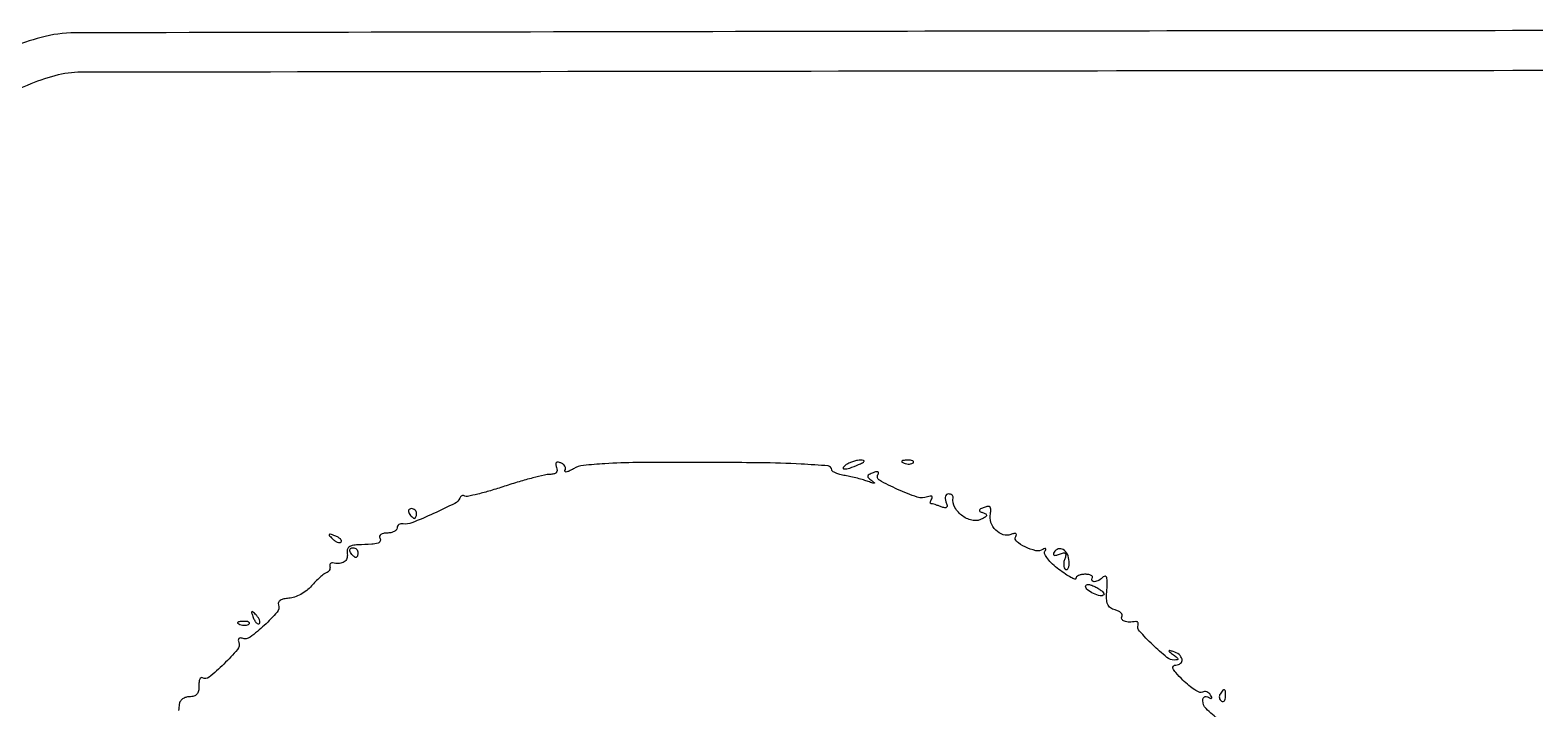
# Model space of a CAD drawing. Extents: x 56 to 1133, y 13 to 780.
# Drawn here: x 980.08 to 1006.15, y 767.92 to 779.67 of the extents above; entities that cross this region are included whole.
import ezdxf

# ---------------------------------------------------------------- set-up
doc = ezdxf.new("R2010")
doc.units = 0
doc.header["$MEASUREMENT"] = 0

msp = doc.modelspace()

# ---------------------------------------------------------------- linework, layer by layer
for points in [[(1017.40694, 575.895877, -0.000001), (1070.584681, 576.252606, -0.000002), (1122.697079, 576.601864, -0.000762)], [(949.508039, 401.901185, -0.000001), (949.529232, 360.757398, -0.000095)], [(949.909968, 360.762414, -0.000001), (949.931161, 401.901185, -0.259795)], [(529.032925, 286.436984, -0.000002), (529.83462, 265.012438, -0.000004), (530.769888, 240.009811, -0.000003), (531.839084, 211.4154, 0.000001), (532.991169, 180.601107, 0.000001), (534.178651, 148.843697, 0.000001), (535.23949, 120.47627, 0.000003), (535.941746, 101.701946, 0.000115)], [(1130.14234, 577.288816, 0.000001), (1112.945079, 577.188951, 0.000111)], [(1054.539, 779.665964, 0.000045), (1012.645805, 779.660199, 0.000367), (993.484772, 779.641753, 0.000073), (980.860027, 779.618477, 0.065274), (980.269703, 779.539886, 0.068288), (979.221637, 779.097905, 0.065374), (978.313972, 778.384684, 0.064634), (977.612773, 777.452935, 0.064077), (977.170214, 776.370364, 0.064089), (977.092796, 775.787679, 0.000248), (977.068698, 769.076013, 0.000682), (977.050804, 758.73792, 0.000086), (977.046404, 736.355024, 0.000079), (977.050394, 706.439779, 0.003156), (977.093901, 699.852335, 0.011139), (977.208069, 696.609751, 0.108434), (977.576789, 695.295359, 0.060292), (978.162521, 694.457229, 0.061293), (978.928359, 693.788287, 0.059922), (979.849985, 693.313348, 0.053366), (980.8947, 693.047141, 0.035728), (982.119406, 692.959489, 0.000005), (1054.580027, 692.958571, 0.000005), (1127.038215, 692.959144, 0.035582)], [(709.138363, 517.551959, 0.000072), (709.121796, 442.82444, 0.000019), (709.1172, 324.090018, -0.000009), (709.114218, 161.564965, -0.000147)], [(709.450724, 554.916273, 0.000002), (709.414274, 575.305401, 0.198447)], [(528.70788, 577.073614, 0.000003), (528.686579, 549.005158, 0.000159)], [(1130.319428, 549.297508, 0.000003), (1130.298148, 577.178284, 0.310328)], [(999.895262, 130.411957, -0.000016), (999.889323, 214.686923, -0.00001), (999.8874, 314.7966)], [(977.723738, 697.380759, -0.000011), (977.722823, 736.358283, -0.000011), (977.723684, 775.335814, -0.056695), (977.811867, 776.1107, -0.071598), (978.168904, 777.032497, -0.065167), (978.780522, 777.84946, -0.064678), (979.586782, 778.486695, -0.068498), (980.514, 778.881865, -0.066293), (980.964373, 778.942442, -0.000031), (995.954599, 778.96117, -0.000293), (1016.87865, 778.973761, -0.000057), (1054.7505, 778.970064)], [(1131.442712, 775.016829, -0.000014), (1131.443689, 736.357733, -0.000014), (1131.442532, 697.691612, -0.046875)], [(949.534419, 437.103757, -0.000003), (949.50785, 417.314747, -0.198562)], [(949.93135, 417.399347, -0.000003), (949.904781, 437.177782, -0.000198)], [(1000.678711, 767.720498, -0.027281), (1000.45011, 767.923819, -0.19993), (1000.395, 768.056134, -0.079336), (1000.402011, 768.100039, -0.174814), (1000.422625, 768.126448, -0.188237), (1000.4541, 768.132492, -0.093064), (1000.492671, 768.117621, 0.028948), (1000.531729, 768.096502, 0.323892), (1000.548111, 768.099629, 0.309012), (1000.550773, 768.116527, 0.02762), (1000.529126, 768.156309, 0.078975), (1000.499727, 768.190429, 0.090813), (1000.462482, 768.211796, 0.100776), (1000.423323, 768.217268, 0.123509), (1000.388218, 768.206109, -0.244996), (1000.341596, 768.202697, -0.036843), (1000.255746, 768.247515, -0.034333), (1000.154316, 768.320453, -0.023338), (1000.049156, 768.416229, -0.011658), (999.926388, 768.54486, -0.077377), (999.877593, 768.618638, -0.319296), (999.884979, 768.657405, -0.193464), (999.930242, 768.6756, 0.180037), (1000.010864, 768.705602, 0.271731), (1000.034343, 768.774681, 0.17282), (999.98443, 768.856959, 0.105189), (999.882112, 768.909403, 0.009646), (999.817225, 768.925609, 0.51079), (999.808956, 768.918372, 0.213832), (999.81771, 768.902869, 0.004974), (999.8874, 768.852536, -0.01574), (999.947615, 768.807043, -0.185284), (999.962091, 768.7821, -0.406561), (999.95101, 768.766339, -0.043559), (999.902042, 768.761495, -0.177861), (999.771343, 768.807802, -0.018891), (999.526829, 769.026763, -0.016453), (999.297395, 769.263471, -0.26464), (999.27405, 769.368127, 0.085462), (999.277323, 769.39367, 0.146052), (999.270349, 769.413826, 0.163846), (999.254248, 769.425388, 0.114143), (999.23175, 769.426982, -0.042174), (999.122065, 769.419037, -0.082748), (999.036151, 769.434415, -0.166243), (998.993506, 769.46832, -0.288418), (998.993156, 769.511982, 0.213547), (998.997427, 769.543955, 0.125852), (998.977309, 769.57764, 0.083615), (998.934098, 769.608178, 0.048184), (998.874136, 769.630206, -0.089245), (998.793473, 769.667572, -0.144777), (998.74682, 769.726286, -0.092837), (998.727742, 769.821019, -0.023048), (998.732907, 769.979864, 0.014675), (998.739571, 770.115095, 0.073843), (998.72997, 770.18998, 0.297462), (998.705238, 770.211567, 0.235396), (998.670799, 770.200039, -0.066418), (998.593936, 770.141273, -0.104559), (998.515154, 770.115884, -0.308674), (998.478578, 770.135647, -0.263395), (998.480296, 770.180271, 0.251349), (998.481832, 770.205385, 0.161426), (998.461432, 770.227217, 0.085489), (998.418021, 770.24202, 0.039538), (998.358389, 770.246743, 0.041501), (998.295986, 770.241554, 0.061016), (998.243278, 770.225952, 0.080201), (998.207505, 770.203036, 0.213405), (998.1954, 770.175966, -0.515333), (998.17683, 770.162734, -0.037355), (998.108663, 770.192138, -0.028152), (998.013472, 770.248965, -0.01428), (997.900124, 770.330407, -0.026224), (997.790965, 770.423107, -0.039881), (997.707609, 770.515393, -0.046581), (997.657331, 770.59527, -0.261279), (997.659396, 770.643884, 0.042503), (997.675104, 770.674914, 0.320718), (997.67146, 770.690001, 0.286391), (997.655141, 770.692554, 0.037748), (997.622611, 770.675697, -0.196413), (997.500409, 770.655262, -0.057052), (997.316488, 770.719533, -0.063947), (997.16786, 770.816461, -0.370355), (997.154431, 770.901948, 0.104068), (997.165583, 770.932864, 0.346199), (997.155418, 770.950301, 0.15545), (997.123861, 770.952451, 0.03151), (997.069626, 770.935471, -0.171234), (996.937431, 770.931871, -0.120114), (996.809439, 771.010525, -0.11128), (996.725136, 771.14528, -0.132681), (996.714152, 771.294314, 0.037746), (996.723057, 771.371545, 0.20452), (996.708362, 771.4101, 0.24447), (996.672665, 771.422075, 0.05268), (996.60763, 771.404694, 0.02166), (996.54424, 771.377164, 0.209721), (996.525691, 771.355333, 0.354242), (996.534023, 771.335066, 0.044557), (996.5807, 771.314733, -0.032478), (996.634596, 771.292788, -0.278169), (996.648208, 771.271854, -0.241459), (996.636823, 771.247663, -0.025872), (996.584213, 771.21126, -0.179256), (996.418876, 771.177946, -0.114924), (996.235353, 771.252262, -0.112605), (996.10089, 771.401632, -0.167866), (996.070382, 771.57315, 0.152475), (996.066829, 771.597306, 0.118838), (996.049947, 771.617962, 0.09539), (996.021806, 771.631863, 0.067256), (995.986749, 771.6366, 0.171902), (995.955452, 771.625512, 0.149958), (995.935974, 771.596556, 0.105724), (995.932271, 771.55246, 0.059953), (995.945408, 771.500281, -0.038064), (995.96431, 771.437013, -0.251847), (995.955525, 771.40637, -0.257249), (995.925347, 771.397214, -0.039372), (995.86294, 771.415681, 0.009136), (995.808379, 771.435482, 0.010686), (995.755893, 771.452207, 0.009723), (995.711105, 771.464491, 0.062138), (995.687788, 771.4674, -0.297633), (995.676911, 771.474504, -0.137894), (995.674457, 771.491967, -0.071371), (995.682121, 771.518929, -0.033541), (995.699101, 771.551031, 0.108571), (995.709065, 771.579444, 0.320401), (995.699699, 771.596624, 0.16581), (995.671446, 771.600113, 0.040188), (995.625659, 771.586645, -0.173151), (995.448049, 771.58247, -0.025654), (995.108529, 771.714427, -0.023006), (994.792411, 771.874207, -0.425854), (994.767264, 771.97203, 0.10948), (994.777781, 772.002194, 0.343785), (994.767376, 772.019363, 0.151768), (994.73559, 772.02135, 0.031913), (994.681801, 772.004558, 0.02929), (994.613092, 771.973464, 0.228553), (994.592744, 771.946014, 0.254358), (994.602635, 771.915102, 0.035397), (994.656257, 771.870646, -0.01516), (994.703802, 771.834369, -0.593103), (994.701882, 771.823932, -0.162703), (994.679267, 771.824032, -0.006382), (994.5999, 771.852084, 0.017566), (994.51858, 771.878797, 0.008314), (994.412062, 771.907777, 0.008229), (994.299487, 771.934438, 0.011522), (994.19805, 771.954267, -0.024006), (994.10892, 771.974012, -0.035967), (994.033741, 772.000429, -0.039682), (993.979727, 772.02918, -0.255963), (993.9654, 772.055333, 0.389096), (993.904511, 772.121731, 0.008803), (993.437576, 772.153957, 0.010256), (992.722316, 772.175986, 0.00215), (991.4697, 772.183474, 0.003072), (990.589802, 772.179544, 0.011392), (990.03529, 772.16102, 0.014933), (989.66613, 772.129178, 0.100738), (989.492541, 772.072287, -0.018793), (989.418601, 772.033801, -0.060849), (989.366178, 772.016383, -0.26443), (989.345761, 772.023099, -0.334044), (989.344005, 772.042295, 0.138526), (989.354213, 772.078026, 0.12416), (989.344878, 772.115508, 0.104063), (989.316672, 772.149096, 0.074762), (989.273923, 772.173327, 0.052218), (989.222467, 772.187129, 0.241428), (989.19408, 772.177845, 0.239714), (989.184923, 772.149298, 0.051608), (989.19886, 772.097592, -0.092857), (989.208522, 772.044858, -0.187367), (989.193306, 772.006132, -0.151586), (989.152527, 771.982508, -0.056108), (989.085831, 771.975, 0.056646), (988.989965, 771.964104, 0.007243), (988.788336, 771.914585, 0.0084), (988.550005, 771.848083, 0.006906), (988.297863, 771.769333, -0.007598), (988.052912, 771.6932, -0.011411), (987.836829, 771.634947, -0.006446), (987.655371, 771.592917, -0.194471), (987.61011, 771.60066, 0.115106), (987.585094, 771.609071, 0.12182), (987.559499, 771.605274, 0.113397), (987.537269, 771.589553, 0.090184), (987.521876, 771.56442, -0.186842), (987.439745, 771.474305, -0.009066), (987.067283, 771.297059, -0.010747), (986.69277, 771.136711, -0.135986), (986.54175, 771.119614, 0.082279), (986.501364, 771.119347, 0.106338), (986.467064, 771.10554, 0.119772), (986.444246, 771.080442, 0.12551), (986.436, 771.048109, -0.188926), (986.422787, 771.014389, -0.088907), (986.384831, 770.985741, -0.068723), (986.328469, 770.966311, -0.048723), (986.261807, 770.9598, 0.047867), (986.198731, 770.953748, 0.104212), (986.154142, 770.934949, 0.181468), (986.134942, 770.907189, 0.202618), (986.1399, 770.8752, -0.231708), (986.145044, 770.822981, -0.230911), (986.106949, 770.786791, -0.060708), (985.9971, 770.766278, -0.007943), (985.7592, 770.75498, 0.040136), (985.661304, 770.743989, 0.125695), (985.601912, 770.715875, 0.171228), (985.573721, 770.668786, 0.091915), (985.572559, 770.60025, -0.118326), (985.566791, 770.517037, -0.180809), (985.522775, 770.460616, -0.128369), (985.438436, 770.434971, -0.049152), (985.31505, 770.442182, 0.12901), (985.292603, 770.439929, 0.162681), (985.276451, 770.426891, 0.133789), (985.26942, 770.404411, 0.077171), (985.27275, 770.37606, -0.110255), (985.274354, 770.344839, -0.094657), (985.262836, 770.313964, -0.089647), (985.240005, 770.288175, -0.086268), (985.2093, 770.271589, 0.083929), (985.166069, 770.248497, 0.017184), (985.099167, 770.193005, 0.017643), (985.025051, 770.122268, 0.015767), (984.953178, 770.043852, -0.05167), (984.871377, 769.966542, -0.038925), (984.767551, 769.899093, -0.039828), (984.658674, 769.850641, -0.069673), (984.56212, 769.831073, 0.03915), (984.475435, 769.818937, 0.086414), (984.413815, 769.793625, 0.143522), (984.382664, 769.758361, 0.203927), (984.381173, 769.717084, -0.276989), (984.358971, 769.590928, -0.027764), (984.136934, 769.362012, -0.028255), (983.889906, 769.158695, -0.247882), (983.754258, 769.138723, 0.09273), (983.718665, 769.14428, 0.210791), (983.69461, 769.132791, 0.193007), (983.685555, 769.106216, 0.078531), (983.693651, 769.068171, -0.275814), (983.672146, 768.944257, -0.022178), (983.435733, 768.692731, -0.021689), (983.179007, 768.463611, -0.320009), (983.06496, 768.45609, 0.289093), (983.0399, 768.455858, 0.149992), (983.018923, 768.431, 0.075129), (983.005818, 768.380352, 0.034227), (983.003435, 768.311844, -0.056826), (982.996604, 768.226513, -0.131993), (982.968568, 768.169336, -0.142816), (982.917396, 768.136628, -0.071204), (982.840616, 768.125584, 0.072601), (982.775374, 768.116015, 0.082736), (982.718738, 768.08826, 0.09335), (982.679286, 768.04707, 0.128629), (982.663152, 767.998684, -0.01321), (982.658221, 767.945491, -0.011752), (982.650342, 767.890504, -0.011881)]]:
    msp.add_lwpolyline(points, format="xyb")
for points in [[(994.2192, 772.1442, 0.095694), (994.166906, 772.094043, 0.608383), (994.179743, 772.069245, 0.081911), (994.277282, 772.085332, 0.019739), (994.4307, 772.1442, 0.014925), (994.501922, 772.177357, 0.152377), (994.525065, 772.199707, 0.491407), (994.518293, 772.215157, 0.051935), (994.473, 772.221558, 0.053798), (994.41523, 772.217458, 0.029384), (994.3461, 772.200753, 0.028934), (994.277072, 772.175265, 0.040566)], [(995.218537, 772.171009, 0.051402), (995.264803, 772.157808, 0.05415), (995.311972, 772.154642, 0.060344), (995.353029, 772.161339, 0.126455), (995.380688, 772.177687, 0.296942), (995.384597, 772.196203, 0.208169), (995.369154, 772.211824, 0.077125), (995.328547, 772.221191, 0.028489), (995.26965, 772.222121, 0.018894), (995.206511, 772.217126, 0.168741), (995.181828, 772.20517, 0.470617), (995.183287, 772.189752, 0.054073)], [(986.6475, 771.2982, 0.029505), (986.670257, 771.265817, 0.035638), (986.695386, 771.238451, 0.038439), (986.719265, 771.219145, 0.151918), (986.737093, 771.2136, 0.210953), (986.751359, 771.219899, 0.081139), (986.763441, 771.238451, 0.061769), (986.771664, 771.265811, 0.042167), (986.7744, 771.2982, 0.105053), (986.767542, 771.33048, 0.099167), (986.748082, 771.357949, 0.09642), (986.719007, 771.37636, 0.093332), (986.684807, 771.3828, 0.108972), (986.654779, 771.376177, 0.182303), (986.636891, 771.357949, 0.161196), (986.634259, 771.330526, 0.082592)], [(985.31364, 770.864702, 0.043285), (985.35706, 770.827935, 0.063152), (985.401242, 770.804371, 0.082976), (985.43943, 770.7967, 0.20742), (985.465339, 770.806939, 0.278911), (985.470925, 770.829627, 0.120343), (985.454224, 770.857354, 0.070189), (985.415786, 770.886513, 0.036269), (985.360999, 770.912061, 0.008399), (985.280044, 770.941339, 0.286372), (985.261006, 770.93693, 0.400052), (985.260609, 770.920584, 0.011214)], [(985.7592, 770.6214, -0.042167), (985.756464, 770.589011, -0.061769), (985.748241, 770.561651, -0.081139), (985.736159, 770.543099, -0.210953), (985.721893, 770.5368, -0.151918), (985.704065, 770.542345, -0.038439), (985.680186, 770.561651, -0.035638), (985.655057, 770.589017, -0.029505), (985.6323, 770.6214, -0.082592), (985.619059, 770.653726, -0.161196), (985.621691, 770.681149, -0.182303), (985.639579, 770.699377, -0.108972), (985.669607, 770.706, -0.093332), (985.703807, 770.69956, -0.09642), (985.732882, 770.681149, -0.099167), (985.752342, 770.65368, -0.105053)], [(997.818059, 770.626835, 0.102944), (997.806382, 770.594689, 0.358516), (997.817025, 770.577144, 0.149115), (997.850469, 770.575771, 0.027854), (997.909593, 770.594756, -0.031338), (997.980462, 770.61697, -0.247518), (998.012778, 770.608918, -0.272022), (998.022476, 770.578658, -0.036355), (998.002282, 770.511897, 0.050959), (997.987029, 770.455599, 0.062669), (997.984986, 770.401242, 0.074816), (997.995698, 770.356886, 0.159049), (998.018238, 770.330221, 0.275868), (998.04354, 770.329836, 0.16136), (998.064356, 770.353202, 0.079701), (998.076753, 770.402022, 0.035511), (998.077993, 770.468554, 0.092356), (998.047844, 770.59362, 0.151928), (997.976505, 770.674584, 0.219281), (997.891253, 770.684451, 0.176994)], [(998.680054, 769.893454, -0.254259), (998.614507, 769.874077, -0.05695), (998.500123, 769.912531, -0.056562), (998.396175, 769.976419, -0.230639), (998.3646, 770.041228, -0.301931), (998.379195, 770.063194, -0.122555), (998.416408, 770.06897, -0.067322), (998.47331, 770.055986, -0.033165), (998.541046, 770.025322, -0.024012), (998.606027, 769.986422, -0.04293), (998.654663, 769.947633, -0.059538), (998.682275, 769.91437, -0.353534)], [(983.945739, 769.496801, 0.036269), (983.971287, 769.442014, 0.070189), (984.000446, 769.403576, 0.120343), (984.028173, 769.386875, 0.278911), (984.050861, 769.392461, 0.20742), (984.0611, 769.41837, 0.082976), (984.053429, 769.456558, 0.063152), (984.029865, 769.50074, 0.043285), (983.993098, 769.54416, 0.011214), (983.937216, 769.597191, 0.400052), (983.92087, 769.596794, 0.286372), (983.916461, 769.577756, 0.008399)], [(983.712937, 769.379209, 0.051402), (983.759203, 769.366008, 0.05415), (983.806372, 769.362842, 0.060344), (983.847429, 769.369539, 0.126455), (983.875088, 769.385887, 0.296942), (983.878997, 769.404403, 0.208169), (983.863554, 769.420024, 0.077125), (983.822947, 769.429391, 0.028489), (983.76405, 769.430321, 0.018894), (983.700911, 769.425326, 0.168741), (983.676228, 769.41337, 0.470617), (983.677687, 769.397952, 0.054073)], [(1000.694713, 768.173846, 0.090093), (1000.681592, 768.140403, 0.095385), (1000.681452, 768.105176, 0.099739), (1000.694228, 768.073652, 0.108766), (1000.71792, 768.050667, 0.158515), (1000.745165, 768.044024, 0.191218), (1000.768685, 768.055476, 0.126631), (1000.784587, 768.085443, 0.059057), (1000.7898, 768.129421, 0.019984), (1000.786165, 768.22034, 0.269722), (1000.76791, 768.246636, 0.350126), (1000.740727, 768.240084, 0.02679)]]:
    msp.add_lwpolyline(points, format="xyb", close=True)

doc.saveas('drawing.dxf')
